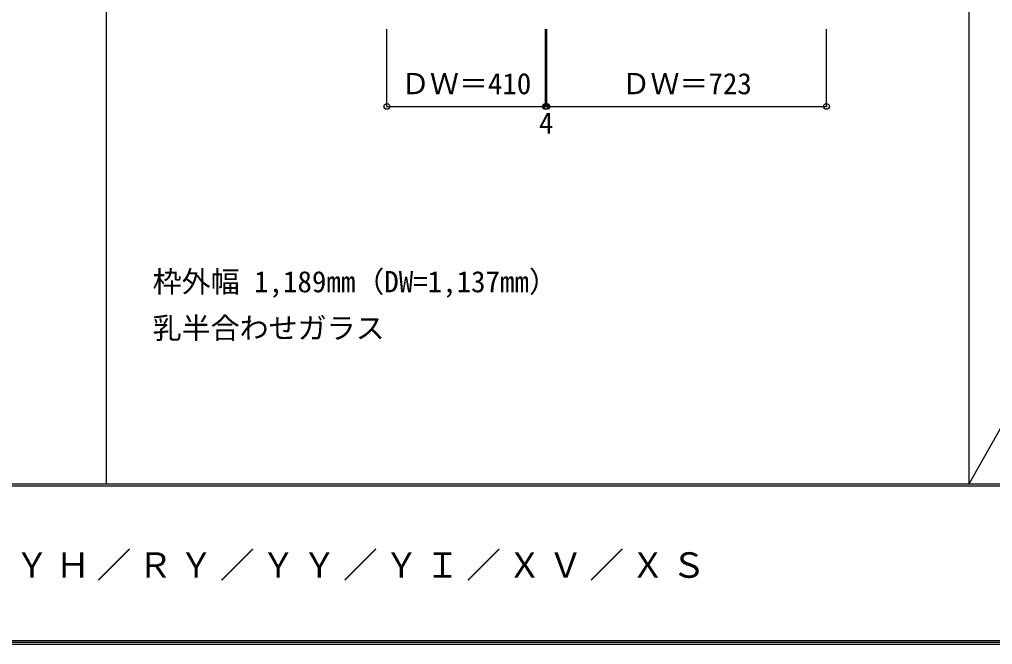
# Model space of a CAD drawing. Units: millimetres, scale not verified. Extents: x -6000 to 5700, y -4307 to 4260.
# Drawn here: x -3483 to -966, y -4205 to -2588 of the extents above; entities that cross this region are included whole.
import ezdxf
from ezdxf.enums import TextEntityAlignment as Align

# ---------------------------------------------------------------- set-up
doc = ezdxf.new("R2010")
doc.units = ezdxf.units.MM
doc.header["$LTSCALE"] = 30
doc.header["$PDMODE"] = 32
doc.header["$PDSIZE"] = 15
for name, color, linetype in [('0-A_文字', 7, 'Continuous'), ('0-B_寸法', 7, 'Continuous'), ('F-1_枠', 6, 'Continuous'), ('F-A_文字', 7, 'Continuous')]:
    doc.layers.add(name, color=color, linetype=linetype)
doc.styles.add('ＭＳ ゴシック', font='')
doc.styles.get('ＭＳ ゴシック').set_extended_font_data('MS Gothic')

msp = doc.modelspace()

# ---------------------------------------------------------------- linework, layer by layer
at = {"layer": '0-B_寸法', "color": 4}
for p, q in [((-2532.4, -2812.5), (-2532.4, -2612.5)), ((-2122.4, -2812.5), (-2122.4, -2612.5)), ((-1395.4, -2812.5), (-1395.4, -2612.5)), ((-2118.4, -2812.5), (-1395.4, -2812.5))]:
    msp.add_line(p, q, dxfattribs=at)
msp.add_lwpolyline([(-2532.4, -2812.5), (-2122.4, -2812.5), (-2118.4, -2812.5), (-2118.4, -2612.5)], dxfattribs=at)
at = {"layer": '0-B_寸法'}
for p in [(-2532.4, -2812.5), (-2122.4, -2812.5), (-2118.4, -2812.5), (-1395.4, -2812.5)]:
    msp.add_point(p, dxfattribs=at)
at = {"layer": 'F-1_枠'}
for p, q in [((-3258.4, 4175), (-3258.4, -3790)), ((-1026.8, 4175), (-1026.8, -3790)), ((5700, -3790), (-6000, -3790)), ((5700, -3795), (-6000, -3795)), ((5700, -4195), (-6000, -4195)), ((5700, -4200), (-6000, -4200)), ((5700, -4205), (-6000, -4205))]:
    msp.add_line(p, q, dxfattribs=at)
at = {"layer": 'F-A_文字'}
msp.add_line((1204.8, 184.5), (-1026.8, -3790), dxfattribs=at)

# ---------------------------------------------------------------- texts
at = {"layer": '0-A_文字', "style": 'ＭＳ ゴシック'}
for s, p in [('枠外幅 1,189mm（DW=1,137mm）', (-3138.4, -3310)), ('乳半合わせガラス', (-3138.4, -3430))]:
    msp.add_text(s, height=54.99, dxfattribs=at).set_placement(p, align=Align.BOTTOM_LEFT)
at = {"layer": '0-B_寸法', "style": 'ＭＳ ゴシック'}
for s, p in [('ＤＷ＝410', (-2496.15, -2797.5)), ('ＤＷ＝723', (-1925.65, -2797.5)), ('4', (-2139.15, -2899.89))]:
    msp.add_text(s, height=54.99, dxfattribs=at).set_placement(p, align=Align.BOTTOM_LEFT)
at = {"layer": 'F-A_文字', "insert": (-5247.55, -4040), "char_height": 65.98, "attachment_point": 7, "style": 'ＭＳ ゴシック'}
msp.add_mtext('\\T1.18;ドレタス\u3000H20親子ドア\u3000Ｂ－ＲＨ／ＹＨ／ＲＹ／ＹＹ／ＹＩ／ＸＶ／ＸＳ', dxfattribs=at)

doc.saveas('drawing.dxf')
